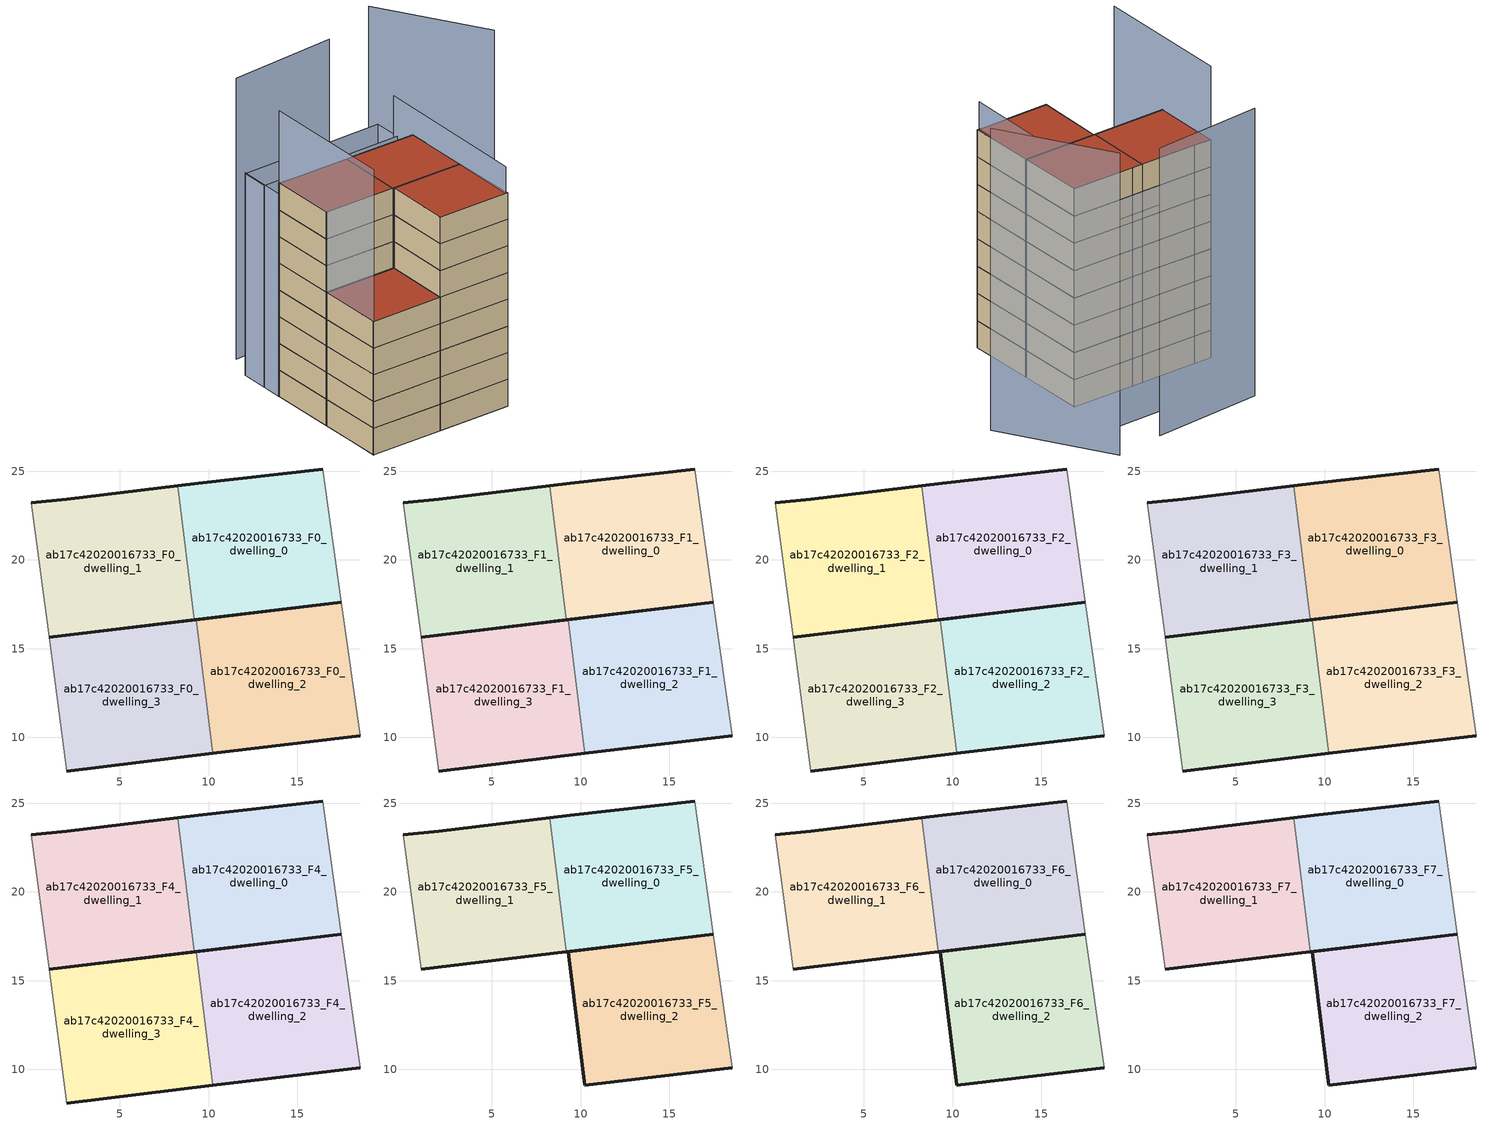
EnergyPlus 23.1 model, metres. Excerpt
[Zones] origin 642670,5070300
ab17c42020016733_F0_dwelling_0
 floor ground (EU_floor_Construction): 17.48,17.62 16.43,25.12 9.43,24.32 8.27,24.18 9.18,16.62 z0
 wall outside (EU_wall_Construction): 8.27,24.18 9.43,24.32 16.43,25.12 / 17.48,17.62 9.18,16.62 z0:3
 wall to ab17c42020016733_F0_dwelling_1 (EU_wall_Construction): 9.18,16.62 8.27,24.18 z0:3
 wall adiabatic (EU_wall_Construction): 16.43,25.12 17.48,17.62 z0:3
ab17c42020016733_F0_dwelling_1
 floor ground (EU_floor_Construction): 9.18,16.62 8.27,24.18 2.02,23.42 0.02,23.22 1.02,15.63 z0
 wall outside (EU_wall_Construction): 9.18,16.62 1.02,15.63 / 0.02,23.22 2.02,23.42 8.27,24.18 z0:3
 wall adiabatic (EU_wall_Construction): 1.02,15.63 0.02,23.22 z0:3
ab17c42020016733_F0_dwelling_2
 floor ground (EU_floor_Construction): 18.53,10.11 17.48,17.62 9.31,16.63 10.22,9.1 z0
 wall outside (EU_wall_Construction): 18.53,10.11 10.22,9.1 / 9.31,16.63 17.48,17.62 z0:3
 wall adiabatic (EU_wall_Construction): 17.48,17.62 18.53,10.11 z0:3
 wall to ab17c42020016733_F0_dwelling_3 (EU_wall_Construction): 10.22,9.1 9.31,16.63 z0:3
ab17c42020016733_F0_dwelling_3
 floor ground (EU_floor_Construction): 10.22,9.1 9.31,16.63 1.02,15.63 2.02,8.11 z0
 wall outside (EU_wall_Construction): 10.22,9.1 2.02,8.11 / 1.02,15.63 9.31,16.63 z0:3
 wall adiabatic (EU_wall_Construction): 2.02,8.11 1.02,15.63 z0:3
ab17c42020016733_F1_dwelling_0
 floor to ab17c42020016733_F0_dwelling_0 (EU_floor_Construction): 17.48,17.62 16.43,25.12 9.43,24.32 8.27,24.18 9.18,16.62 z3
 wall outside (EU_wall_Construction): 8.27,24.18 9.43,24.32 16.43,25.12 / 17.48,17.62 9.18,16.62 z3:6
 wall to ab17c42020016733_F1_dwelling_1 (EU_wall_Construction): 9.18,16.62 8.27,24.18 z3:6
 wall adiabatic (EU_wall_Construction): 16.43,25.12 17.48,17.62 z3:6
ab17c42020016733_F1_dwelling_1
 floor to ab17c42020016733_F0_dwelling_1 (EU_floor_Construction): 9.18,16.62 8.27,24.18 2.02,23.42 0.02,23.22 1.02,15.63 z3
 wall outside (EU_wall_Construction): 9.18,16.62 1.02,15.63 / 0.02,23.22 2.02,23.42 8.27,24.18 z3:6
 wall adiabatic (EU_wall_Construction): 1.02,15.63 0.02,23.22 z3:6
ab17c42020016733_F1_dwelling_2
 floor to ab17c42020016733_F0_dwelling_2 (EU_floor_Construction): 18.53,10.11 17.48,17.62 9.31,16.63 10.22,9.1 z3
 wall outside (EU_wall_Construction): 18.53,10.11 10.22,9.1 / 9.31,16.63 17.48,17.62 z3:6
 wall adiabatic (EU_wall_Construction): 17.48,17.62 18.53,10.11 z3:6
 wall to ab17c42020016733_F1_dwelling_3 (EU_wall_Construction): 10.22,9.1 9.31,16.63 z3:6
ab17c42020016733_F1_dwelling_3
 floor to ab17c42020016733_F0_dwelling_3 (EU_floor_Construction): 10.22,9.1 9.31,16.63 1.02,15.63 2.02,8.11 z3
 wall outside (EU_wall_Construction): 10.22,9.1 2.02,8.11 / 1.02,15.63 9.31,16.63 z3:6
 wall adiabatic (EU_wall_Construction): 2.02,8.11 1.02,15.63 z3:6
ab17c42020016733_F2_dwelling_0
 floor to ab17c42020016733_F1_dwelling_0 (EU_floor_Construction): 17.48,17.62 16.43,25.12 9.43,24.32 8.27,24.18 9.18,16.62 z6
 wall outside (EU_wall_Construction): 8.27,24.18 9.43,24.32 16.43,25.12 / 17.48,17.62 9.18,16.62 z6:9
 wall to ab17c42020016733_F2_dwelling_1 (EU_wall_Construction): 9.18,16.62 8.27,24.18 z6:9
 wall adiabatic (EU_wall_Construction): 16.43,25.12 17.48,17.62 z6:9
ab17c42020016733_F2_dwelling_1
 floor to ab17c42020016733_F1_dwelling_1 (EU_floor_Construction): 9.18,16.62 8.27,24.18 2.02,23.42 0.02,23.22 1.02,15.63 z6
 wall outside (EU_wall_Construction): 9.18,16.62 1.02,15.63 / 0.02,23.22 2.02,23.42 8.27,24.18 z6:9
 wall adiabatic (EU_wall_Construction): 1.02,15.63 0.02,23.22 z6:9
ab17c42020016733_F2_dwelling_2
 floor to ab17c42020016733_F1_dwelling_2 (EU_floor_Construction): 18.53,10.11 17.48,17.62 9.31,16.63 10.22,9.1 z6
 wall outside (EU_wall_Construction): 18.53,10.11 10.22,9.1 / 9.31,16.63 17.48,17.62 z6:9
 wall adiabatic (EU_wall_Construction): 17.48,17.62 18.53,10.11 z6:9
 wall to ab17c42020016733_F2_dwelling_3 (EU_wall_Construction): 10.22,9.1 9.31,16.63 z6:9
ab17c42020016733_F2_dwelling_3
 floor to ab17c42020016733_F1_dwelling_3 (EU_floor_Construction): 10.22,9.1 9.31,16.63 1.02,15.63 2.02,8.11 z6
 wall outside (EU_wall_Construction): 10.22,9.1 2.02,8.11 / 1.02,15.63 9.31,16.63 z6:9
 wall adiabatic (EU_wall_Construction): 2.02,8.11 1.02,15.63 z6:9
ab17c42020016733_F3_dwelling_0
 floor to ab17c42020016733_F2_dwelling_0 (EU_floor_Construction): 17.48,17.62 16.43,25.12 9.43,24.32 8.27,24.18 9.18,16.62 z9
 wall outside (EU_wall_Construction): 8.27,24.18 9.43,24.32 16.43,25.12 / 17.48,17.62 9.18,16.62 z9:12
 wall to ab17c42020016733_F3_dwelling_1 (EU_wall_Construction): 9.18,16.62 8.27,24.18 z9:12
 wall adiabatic (EU_wall_Construction): 16.43,25.12 17.48,17.62 z9:12
ab17c42020016733_F3_dwelling_1
 floor to ab17c42020016733_F2_dwelling_1 (EU_floor_Construction): 9.18,16.62 8.27,24.18 2.02,23.42 0.02,23.22 1.02,15.63 z9
 wall outside (EU_wall_Construction): 9.18,16.62 1.02,15.63 / 0.02,23.22 2.02,23.42 8.27,24.18 z9:12
 wall adiabatic (EU_wall_Construction): 1.02,15.63 0.02,23.22 z9:12
ab17c42020016733_F3_dwelling_2
 floor to ab17c42020016733_F2_dwelling_2 (EU_floor_Construction): 18.53,10.11 17.48,17.62 9.31,16.63 10.22,9.1 z9
 wall outside (EU_wall_Construction): 18.53,10.11 10.22,9.1 / 9.31,16.63 17.48,17.62 z9:12
 wall adiabatic (EU_wall_Construction): 17.48,17.62 18.53,10.11 z9:12
 wall to ab17c42020016733_F3_dwelling_3 (EU_wall_Construction): 10.22,9.1 9.31,16.63 z9:12
ab17c42020016733_F3_dwelling_3
 floor to ab17c42020016733_F2_dwelling_3 (EU_floor_Construction): 10.22,9.1 9.31,16.63 1.02,15.63 2.02,8.11 z9
 wall outside (EU_wall_Construction): 10.22,9.1 2.02,8.11 / 1.02,15.63 9.31,16.63 z9:12
 wall adiabatic (EU_wall_Construction): 2.02,8.11 1.02,15.63 z9:12
ab17c42020016733_F4_dwelling_0
 floor to ab17c42020016733_F3_dwelling_0 (EU_floor_Construction): 17.48,17.62 16.43,25.12 9.43,24.32 8.27,24.18 9.18,16.62 z12
 wall outside (EU_wall_Construction): 8.27,24.18 9.43,24.32 16.43,25.12 / 17.48,17.62 9.18,16.62 z12:15
 wall to ab17c42020016733_F4_dwelling_1 (EU_wall_Construction): 9.18,16.62 8.27,24.18 z12:15
 wall adiabatic (EU_wall_Construction): 16.43,25.12 17.48,17.62 z12:15
ab17c42020016733_F4_dwelling_1
 floor to ab17c42020016733_F3_dwelling_1 (EU_floor_Construction): 9.18,16.62 8.27,24.18 2.02,23.42 0.02,23.22 1.02,15.63 z12
 wall outside (EU_wall_Construction): 9.18,16.62 1.02,15.63 / 0.02,23.22 2.02,23.42 8.27,24.18 z12:15
 wall adiabatic (EU_wall_Construction): 1.02,15.63 0.02,23.22 z12:15
ab17c42020016733_F4_dwelling_2
 floor to ab17c42020016733_F3_dwelling_2 (EU_floor_Construction): 18.53,10.11 17.48,17.62 9.31,16.63 10.22,9.1 z12
 wall outside (EU_wall_Construction): 18.53,10.11 10.22,9.1 / 9.31,16.63 17.48,17.62 z12:15
 wall adiabatic (EU_wall_Construction): 17.48,17.62 18.53,10.11 z12:15
 wall to ab17c42020016733_F4_dwelling_3 (EU_wall_Construction): 10.22,9.1 9.31,16.63 z12:15
ab17c42020016733_F4_dwelling_3
 floor to ab17c42020016733_F3_dwelling_3 (EU_floor_Construction): 10.22,9.1 9.31,16.63 1.02,15.63 2.02,8.11 z12
 wall outside (EU_wall_Construction): 10.22,9.1 2.02,8.11 / 1.02,15.63 9.31,16.63 z12:15
 wall adiabatic (EU_wall_Construction): 2.02,8.11 1.02,15.63 z12:15
 roof outside (EU_roof_Construction): 9.31,16.63 10.22,9.1 2.02,8.11 1.02,15.63 z15
ab17c42020016733_F5_dwelling_0
 floor to ab17c42020016733_F4_dwelling_0 (EU_floor_Construction): 17.48,17.62 16.43,25.12 9.43,24.32 8.27,24.18 9.18,16.62 z15
 wall outside (EU_wall_Construction): 8.27,24.18 9.43,24.32 16.43,25.12 / 17.48,17.62 9.18,16.62 z15:18
 wall to ab17c42020016733_F5_dwelling_1 (EU_wall_Construction): 9.18,16.62 8.27,24.18 z15:18
 wall adiabatic (EU_wall_Construction): 16.43,25.12 17.48,17.62 z15:18
ab17c42020016733_F5_dwelling_1
 floor to ab17c42020016733_F4_dwelling_1 (EU_floor_Construction): 9.18,16.62 8.27,24.18 2.02,23.42 0.02,23.22 1.02,15.63 z15
 wall outside (EU_wall_Construction): 9.18,16.62 1.02,15.63 / 0.02,23.22 2.02,23.42 8.27,24.18 z15:18
 wall adiabatic (EU_wall_Construction): 1.02,15.63 0.02,23.22 z15:18
ab17c42020016733_F5_dwelling_2
 floor to ab17c42020016733_F4_dwelling_2 (EU_floor_Construction): 18.53,10.11 17.48,17.62 9.31,16.63 10.22,9.1 z15
 wall outside (EU_wall_Construction): 18.53,10.11 10.22,9.1 9.31,16.63 17.48,17.62 z15:18
 wall adiabatic (EU_wall_Construction): 17.48,17.62 18.53,10.11 z15:18
ab17c42020016733_F6_dwelling_0
 floor to ab17c42020016733_F5_dwelling_0 (EU_floor_Construction): 17.48,17.62 16.43,25.12 9.43,24.32 8.27,24.18 9.18,16.62 z18
 wall outside (EU_wall_Construction): 8.27,24.18 9.43,24.32 16.43,25.12 / 17.48,17.62 9.18,16.62 z18:21
 wall to ab17c42020016733_F6_dwelling_1 (EU_wall_Construction): 9.18,16.62 8.27,24.18 z18:21
 wall adiabatic (EU_wall_Construction): 16.43,25.12 17.48,17.62 z18:21
ab17c42020016733_F6_dwelling_1
 floor to ab17c42020016733_F5_dwelling_1 (EU_floor_Construction): 9.18,16.62 8.27,24.18 2.02,23.42 0.02,23.22 1.02,15.63 z18
 wall outside (EU_wall_Construction): 9.18,16.62 1.02,15.63 / 0.02,23.22 2.02,23.42 8.27,24.18 z18:21
 wall adiabatic (EU_wall_Construction): 1.02,15.63 0.02,23.22 z18:21
ab17c42020016733_F6_dwelling_2
 floor to ab17c42020016733_F5_dwelling_2 (EU_floor_Construction): 18.53,10.11 17.48,17.62 9.31,16.63 10.22,9.1 z18
 wall outside (EU_wall_Construction): 18.53,10.11 10.22,9.1 9.31,16.63 17.48,17.62 z18:21
 wall adiabatic (EU_wall_Construction): 17.48,17.62 18.53,10.11 z18:21
ab17c42020016733_F7_dwelling_0
 floor to ab17c42020016733_F6_dwelling_0 (EU_floor_Construction): 17.48,17.62 16.43,25.12 9.43,24.32 8.27,24.18 9.18,16.62 z21
 wall outside (EU_wall_Construction): 8.27,24.18 9.43,24.32 16.43,25.12 / 17.48,17.62 9.18,16.62 z21:24
 wall to ab17c42020016733_F7_dwelling_1 (EU_wall_Construction): 9.18,16.62 8.27,24.18 z21:24
 wall adiabatic (EU_wall_Construction): 16.43,25.12 17.48,17.62 z21:24
 roof outside (EU_roof_Construction): 16.43,25.12 17.48,17.62 9.18,16.62 8.27,24.18 9.43,24.32 z24
ab17c42020016733_F7_dwelling_1
 floor to ab17c42020016733_F6_dwelling_1 (EU_floor_Construction): 9.18,16.62 8.27,24.18 2.02,23.42 0.02,23.22 1.02,15.63 z21
 wall outside (EU_wall_Construction): 9.18,16.62 1.02,15.63 / 0.02,23.22 2.02,23.42 8.27,24.18 z21:24
 wall adiabatic (EU_wall_Construction): 1.02,15.63 0.02,23.22 z21:24
 roof outside (EU_roof_Construction): 8.27,24.18 9.18,16.62 1.02,15.63 0.02,23.22 2.02,23.42 z24
ab17c42020016733_F7_dwelling_2
 floor to ab17c42020016733_F6_dwelling_2 (EU_floor_Construction): 18.53,10.11 17.48,17.62 9.31,16.63 10.22,9.1 z21
 wall outside (EU_wall_Construction): 18.53,10.11 10.22,9.1 9.31,16.63 17.48,17.62 z21:24
 wall adiabatic (EU_wall_Construction): 17.48,17.62 18.53,10.11 z21:24
 roof outside (EU_roof_Construction): 17.48,17.62 18.53,10.11 10.22,9.1 9.31,16.63 z24
shading: 0.1,23.26 2.02,8.11 z0:32.1; -0.66,28.63 0.01,23.14 z0:22.8; -0.28,25.52 -0.68,28.63 / -0.68,28.63 15.74,30.74 / 15.74,30.74 16.14,27.64 / 16.14,27.64 -0.28,25.52 z0:22.7; 12.18,34.21 0.22,31.92 z0:31.6; 18.27,10.08 16.05,28.23 z0:27; 25.74,25.08 17.52,35.63 z0:33.2
[Building]
EU S2 Campaign: North Axis=0; Terrain=City; Solar Distribution=FullExterior
[Site:Location]
Lyon-Bron: Latitude=45.75; Longitude=5; Time Zone=1; Elevation=198
[SizingPeriod:WeatherFileDays]
AnnualSizingPeriod: Begin Month=1; Begin Day of Month=1; End Month=12; End Day of Month=31; Day of Week for Start Day=Monday; Use Weather File Daylight Saving Period=No; Use Weather File Rain and Snow Indicators=No
[MATERIAL]
EU_InternalMass_Material: Roughness=MediumRough; Thickness=0.1; Conductivity=1; Density=1800; Specific Heat=900; Thermal Absorptance=0.9; Solar Absorptance=0.7; Visible Absorptance=0.7
[MATERIAL:NOMASS] Roughness=MediumRough; Thermal Absorptance=0.9; Solar Absorptance=0.7; Visible Absorptance=0.7
Name | Thermal Resistance
EU_wall_NoMass | 0.776494
EU_roof_NoMass | 0.486893
EU_floor_NoMass | 0.421597
[CONSTRUCTION]
EU_wall_Construction: EU_wall_NoMass
EU_roof_Construction: EU_roof_NoMass
EU_floor_Construction: EU_floor_NoMass
EU_InternalMass_Construction: EU_InternalMass_Material
[ZONE] Type=1; Multiplier=1; Ceiling Height=autocalculate; Floor Area=autocalculate; Part of Total Floor Area=Yes
Name | Volume
ab17c42020016733_F0_dwelling_0; ab17c42020016733_F1_dwelling_0; ab17c42020016733_F2_dwelling_0; ab17c42020016733_F3_dwelling_0; ab17c42020016733_F4_dwelling_0; ab17c42020016733_F5_dwelling_0; ab17c42020016733_F6_dwelling_0; ab17c42020016733_F7_dwelling_0 | 188.906
ab17c42020016733_F0_dwelling_1; ab17c42020016733_F1_dwelling_1; ab17c42020016733_F2_dwelling_1; ab17c42020016733_F3_dwelling_1; ab17c42020016733_F4_dwelling_1; ab17c42020016733_F5_dwelling_1; ab17c42020016733_F6_dwelling_1; ab17c42020016733_F7_dwelling_1 | 188.892
ab17c42020016733_F0_dwelling_2; ab17c42020016733_F1_dwelling_2; ab17c42020016733_F2_dwelling_2; ab17c42020016733_F3_dwelling_2; ab17c42020016733_F4_dwelling_2; ab17c42020016733_F5_dwelling_2; ab17c42020016733_F6_dwelling_2; ab17c42020016733_F7_dwelling_2 | 188.881
ab17c42020016733_F0_dwelling_3; ab17c42020016733_F1_dwelling_3; ab17c42020016733_F2_dwelling_3; ab17c42020016733_F3_dwelling_3; ab17c42020016733_F4_dwelling_3 | 188.898
[INTERNALMASS] Construction=EU_InternalMass_Construction
Name | Zone or ZoneList | Surface Area
ab17c42020016733_F0_dwelling_0_EU_InternalMass | ab17c42020016733_F0_dwelling_0 | 62.9683
ab17c42020016733_F0_dwelling_1_EU_InternalMass | ab17c42020016733_F0_dwelling_1 | 62.9643
ab17c42020016733_F0_dwelling_2_EU_InternalMass | ab17c42020016733_F0_dwelling_2 | 62.9605
ab17c42020016733_F0_dwelling_3_EU_InternalMass | ab17c42020016733_F0_dwelling_3 | 62.9662
ab17c42020016733_F1_dwelling_0_EU_InternalMass | ab17c42020016733_F1_dwelling_0 | 62.9683
ab17c42020016733_F1_dwelling_1_EU_InternalMass | ab17c42020016733_F1_dwelling_1 | 62.9643
ab17c42020016733_F1_dwelling_2_EU_InternalMass | ab17c42020016733_F1_dwelling_2 | 62.9605
ab17c42020016733_F1_dwelling_3_EU_InternalMass | ab17c42020016733_F1_dwelling_3 | 62.9662
ab17c42020016733_F2_dwelling_0_EU_InternalMass | ab17c42020016733_F2_dwelling_0 | 62.9683
ab17c42020016733_F2_dwelling_1_EU_InternalMass | ab17c42020016733_F2_dwelling_1 | 62.9643
ab17c42020016733_F2_dwelling_2_EU_InternalMass | ab17c42020016733_F2_dwelling_2 | 62.9605
ab17c42020016733_F2_dwelling_3_EU_InternalMass | ab17c42020016733_F2_dwelling_3 | 62.9662
ab17c42020016733_F3_dwelling_0_EU_InternalMass | ab17c42020016733_F3_dwelling_0 | 62.9683
ab17c42020016733_F3_dwelling_1_EU_InternalMass | ab17c42020016733_F3_dwelling_1 | 62.9643
ab17c42020016733_F3_dwelling_2_EU_InternalMass | ab17c42020016733_F3_dwelling_2 | 62.9605
ab17c42020016733_F3_dwelling_3_EU_InternalMass | ab17c42020016733_F3_dwelling_3 | 62.9662
ab17c42020016733_F4_dwelling_0_EU_InternalMass | ab17c42020016733_F4_dwelling_0 | 62.9683
ab17c42020016733_F4_dwelling_1_EU_InternalMass | ab17c42020016733_F4_dwelling_1 | 62.9643
ab17c42020016733_F4_dwelling_2_EU_InternalMass | ab17c42020016733_F4_dwelling_2 | 62.9605
ab17c42020016733_F4_dwelling_3_EU_InternalMass | ab17c42020016733_F4_dwelling_3 | 62.9662
ab17c42020016733_F5_dwelling_0_EU_InternalMass | ab17c42020016733_F5_dwelling_0 | 125.926
ab17c42020016733_F5_dwelling_1_EU_InternalMass | ab17c42020016733_F5_dwelling_1 | 62.973
ab17c42020016733_F5_dwelling_2_EU_InternalMass | ab17c42020016733_F5_dwelling_2 | 62.9633
ab17c42020016733_F6_dwelling_0_EU_InternalMass | ab17c42020016733_F6_dwelling_0 | 125.926
ab17c42020016733_F6_dwelling_1_EU_InternalMass | ab17c42020016733_F6_dwelling_1 | 62.973
ab17c42020016733_F6_dwelling_2_EU_InternalMass | ab17c42020016733_F6_dwelling_2 | 62.9633
ab17c42020016733_F7_dwelling_0_EU_InternalMass | ab17c42020016733_F7_dwelling_0 | 125.926
ab17c42020016733_F7_dwelling_1_EU_InternalMass | ab17c42020016733_F7_dwelling_1 | 62.973
ab17c42020016733_F7_dwelling_2_EU_InternalMass | ab17c42020016733_F7_dwelling_2 | 62.9633
[OTHEREQUIPMENT] Fuel Type=Electricity; Design Level Calculation Method=Watts/Area; Power per Zone Floor Area=1; Fraction Latent=0; Fraction Radiant=0; Fraction Lost=0; Carbon Dioxide Generation Rate=0; EndUse Subcategory=EU_Step8_InternalGains
Name | Zone or ZoneList or Space or SpaceList | Schedule
EU_Step8_InternalGain_ab17c42020016733_F0_dwelling_0_f000 | ab17c42020016733_F0_dwelling_0 | EU_Step8_GainSchedule_ab17c42020016733_F0_dwelling_0_f000
EU_Step8_InternalGain_ab17c42020016733_F0_dwelling_1_f000 | ab17c42020016733_F0_dwelling_1 | EU_Step8_GainSchedule_ab17c42020016733_F0_dwelling_1_f000
EU_Step8_InternalGain_ab17c42020016733_F0_dwelling_2_f000 | ab17c42020016733_F0_dwelling_2 | EU_Step8_GainSchedule_ab17c42020016733_F0_dwelling_2_f000
EU_Step8_InternalGain_ab17c42020016733_F0_dwelling_3_f000 | ab17c42020016733_F0_dwelling_3 | EU_Step8_GainSchedule_ab17c42020016733_F0_dwelling_3_f000
EU_Step8_InternalGain_ab17c42020016733_F1_dwelling_0_f000 | ab17c42020016733_F1_dwelling_0 | EU_Step8_GainSchedule_ab17c42020016733_F1_dwelling_0_f000
EU_Step8_InternalGain_ab17c42020016733_F1_dwelling_1_f000 | ab17c42020016733_F1_dwelling_1 | EU_Step8_GainSchedule_ab17c42020016733_F1_dwelling_1_f000
EU_Step8_InternalGain_ab17c42020016733_F1_dwelling_2_f000 | ab17c42020016733_F1_dwelling_2 | EU_Step8_GainSchedule_ab17c42020016733_F1_dwelling_2_f000
EU_Step8_InternalGain_ab17c42020016733_F1_dwelling_3_f000 | ab17c42020016733_F1_dwelling_3 | EU_Step8_GainSchedule_ab17c42020016733_F1_dwelling_3_f000
EU_Step8_InternalGain_ab17c42020016733_F2_dwelling_0_f000 | ab17c42020016733_F2_dwelling_0 | EU_Step8_GainSchedule_ab17c42020016733_F2_dwelling_0_f000
EU_Step8_InternalGain_ab17c42020016733_F2_dwelling_1_f000 | ab17c42020016733_F2_dwelling_1 | EU_Step8_GainSchedule_ab17c42020016733_F2_dwelling_1_f000
EU_Step8_InternalGain_ab17c42020016733_F2_dwelling_2_f000 | ab17c42020016733_F2_dwelling_2 | EU_Step8_GainSchedule_ab17c42020016733_F2_dwelling_2_f000
EU_Step8_InternalGain_ab17c42020016733_F2_dwelling_3_f000 | ab17c42020016733_F2_dwelling_3 | EU_Step8_GainSchedule_ab17c42020016733_F2_dwelling_3_f000
EU_Step8_InternalGain_ab17c42020016733_F3_dwelling_0_f000 | ab17c42020016733_F3_dwelling_0 | EU_Step8_GainSchedule_ab17c42020016733_F3_dwelling_0_f000
EU_Step8_InternalGain_ab17c42020016733_F3_dwelling_1_f000 | ab17c42020016733_F3_dwelling_1 | EU_Step8_GainSchedule_ab17c42020016733_F3_dwelling_1_f000
EU_Step8_InternalGain_ab17c42020016733_F3_dwelling_2_f000 | ab17c42020016733_F3_dwelling_2 | EU_Step8_GainSchedule_ab17c42020016733_F3_dwelling_2_f000
EU_Step8_InternalGain_ab17c42020016733_F3_dwelling_3_f000 | ab17c42020016733_F3_dwelling_3 | EU_Step8_GainSchedule_ab17c42020016733_F3_dwelling_3_f000
EU_Step8_InternalGain_ab17c42020016733_F4_dwelling_0_f000 | ab17c42020016733_F4_dwelling_0 | EU_Step8_GainSchedule_ab17c42020016733_F4_dwelling_0_f000
EU_Step8_InternalGain_ab17c42020016733_F4_dwelling_1_f000 | ab17c42020016733_F4_dwelling_1 | EU_Step8_GainSchedule_ab17c42020016733_F4_dwelling_1_f000
EU_Step8_InternalGain_ab17c42020016733_F4_dwelling_2_f000 | ab17c42020016733_F4_dwelling_2 | EU_Step8_GainSchedule_ab17c42020016733_F4_dwelling_2_f000
EU_Step8_InternalGain_ab17c42020016733_F4_dwelling_3_f000 | ab17c42020016733_F4_dwelling_3 | EU_Step8_GainSchedule_ab17c42020016733_F4_dwelling_3_f000
EU_Step8_InternalGain_ab17c42020016733_F5_dwelling_0_f000 | ab17c42020016733_F5_dwelling_0 | EU_Step8_GainSchedule_ab17c42020016733_F5_dwelling_0_f000
EU_Step8_InternalGain_ab17c42020016733_F5_dwelling_1_f000 | ab17c42020016733_F5_dwelling_1 | EU_Step8_GainSchedule_ab17c42020016733_F5_dwelling_1_f000
EU_Step8_InternalGain_ab17c42020016733_F5_dwelling_2_f000 | ab17c42020016733_F5_dwelling_2 | EU_Step8_GainSchedule_ab17c42020016733_F5_dwelling_2_f000
EU_Step8_InternalGain_ab17c42020016733_F6_dwelling_0_f000 | ab17c42020016733_F6_dwelling_0 | EU_Step8_GainSchedule_ab17c42020016733_F6_dwelling_0_f000
EU_Step8_InternalGain_ab17c42020016733_F6_dwelling_1_f000 | ab17c42020016733_F6_dwelling_1 | EU_Step8_GainSchedule_ab17c42020016733_F6_dwelling_1_f000
EU_Step8_InternalGain_ab17c42020016733_F6_dwelling_2_f000 | ab17c42020016733_F6_dwelling_2 | EU_Step8_GainSchedule_ab17c42020016733_F6_dwelling_2_f000
EU_Step8_InternalGain_ab17c42020016733_F7_dwelling_0_f000 | ab17c42020016733_F7_dwelling_0 | EU_Step8_GainSchedule_ab17c42020016733_F7_dwelling_0_f000
EU_Step8_InternalGain_ab17c42020016733_F7_dwelling_1_f000 | ab17c42020016733_F7_dwelling_1 | EU_Step8_GainSchedule_ab17c42020016733_F7_dwelling_1_f000
EU_Step8_InternalGain_ab17c42020016733_F7_dwelling_2_f000 | ab17c42020016733_F7_dwelling_2 | EU_Step8_GainSchedule_ab17c42020016733_F7_dwelling_2_f000
[ZONEVENTILATION:DESIGNFLOWRATE] Schedule=EU_AlwaysOn; Design Flow Rate Calculation Method=AirChanges/Hour; Air Changes per Hour=0.693814; Ventilation Type=Natural; Fan Pressure Rise=0; Fan Total Efficiency=1; Constant Term Coefficient=1; Temperature Term Coefficient=0; Velocity Term Coefficient=0; Velocity Squared Term Coefficient=0; Minimum Indoor Temperature=-100; Maximum Indoor Temperature=100; Delta Temperature=-100; Minimum Outdoor Temperature=-100; Maximum Outdoor Temperature=100; Maximum Wind Speed=40
Name | Zone or ZoneList or Space or SpaceList
EU_ConstantAir_ab17c42020016733_F0_dwelling_0 | ab17c42020016733_F0_dwelling_0
EU_ConstantAir_ab17c42020016733_F0_dwelling_1 | ab17c42020016733_F0_dwelling_1
EU_ConstantAir_ab17c42020016733_F0_dwelling_2 | ab17c42020016733_F0_dwelling_2
EU_ConstantAir_ab17c42020016733_F0_dwelling_3 | ab17c42020016733_F0_dwelling_3
EU_ConstantAir_ab17c42020016733_F1_dwelling_0 | ab17c42020016733_F1_dwelling_0
EU_ConstantAir_ab17c42020016733_F1_dwelling_1 | ab17c42020016733_F1_dwelling_1
EU_ConstantAir_ab17c42020016733_F1_dwelling_2 | ab17c42020016733_F1_dwelling_2
EU_ConstantAir_ab17c42020016733_F1_dwelling_3 | ab17c42020016733_F1_dwelling_3
EU_ConstantAir_ab17c42020016733_F2_dwelling_0 | ab17c42020016733_F2_dwelling_0
EU_ConstantAir_ab17c42020016733_F2_dwelling_1 | ab17c42020016733_F2_dwelling_1
EU_ConstantAir_ab17c42020016733_F2_dwelling_2 | ab17c42020016733_F2_dwelling_2
EU_ConstantAir_ab17c42020016733_F2_dwelling_3 | ab17c42020016733_F2_dwelling_3
EU_ConstantAir_ab17c42020016733_F3_dwelling_0 | ab17c42020016733_F3_dwelling_0
EU_ConstantAir_ab17c42020016733_F3_dwelling_1 | ab17c42020016733_F3_dwelling_1
EU_ConstantAir_ab17c42020016733_F3_dwelling_2 | ab17c42020016733_F3_dwelling_2
EU_ConstantAir_ab17c42020016733_F3_dwelling_3 | ab17c42020016733_F3_dwelling_3
EU_ConstantAir_ab17c42020016733_F4_dwelling_0 | ab17c42020016733_F4_dwelling_0
EU_ConstantAir_ab17c42020016733_F4_dwelling_1 | ab17c42020016733_F4_dwelling_1
EU_ConstantAir_ab17c42020016733_F4_dwelling_2 | ab17c42020016733_F4_dwelling_2
EU_ConstantAir_ab17c42020016733_F4_dwelling_3 | ab17c42020016733_F4_dwelling_3
EU_ConstantAir_ab17c42020016733_F5_dwelling_0 | ab17c42020016733_F5_dwelling_0
EU_ConstantAir_ab17c42020016733_F5_dwelling_1 | ab17c42020016733_F5_dwelling_1
EU_ConstantAir_ab17c42020016733_F5_dwelling_2 | ab17c42020016733_F5_dwelling_2
EU_ConstantAir_ab17c42020016733_F6_dwelling_0 | ab17c42020016733_F6_dwelling_0
EU_ConstantAir_ab17c42020016733_F6_dwelling_1 | ab17c42020016733_F6_dwelling_1
EU_ConstantAir_ab17c42020016733_F6_dwelling_2 | ab17c42020016733_F6_dwelling_2
EU_ConstantAir_ab17c42020016733_F7_dwelling_0 | ab17c42020016733_F7_dwelling_0
EU_ConstantAir_ab17c42020016733_F7_dwelling_1 | ab17c42020016733_F7_dwelling_1
EU_ConstantAir_ab17c42020016733_F7_dwelling_2 | ab17c42020016733_F7_dwelling_2
[HVACTEMPLATE:THERMOSTAT] Constant Heating Setpoint=20; Constant Cooling Setpoint=50
EU_HeatOnly_ab17c42020016733_F0_dwelling_0; EU_HeatOnly_ab17c42020016733_F0_dwelling_1; EU_HeatOnly_ab17c42020016733_F0_dwelling_2; EU_HeatOnly_ab17c42020016733_F0_dwelling_3; EU_HeatOnly_ab17c42020016733_F1_dwelling_0; EU_HeatOnly_ab17c42020016733_F1_dwelling_1; EU_HeatOnly_ab17c42020016733_F1_dwelling_2; EU_HeatOnly_ab17c42020016733_F1_dwelling_3; EU_HeatOnly_ab17c42020016733_F2_dwelling_0; EU_HeatOnly_ab17c42020016733_F2_dwelling_1; EU_HeatOnly_ab17c42020016733_F2_dwelling_2; EU_HeatOnly_ab17c42020016733_F2_dwelling_3; EU_HeatOnly_ab17c42020016733_F3_dwelling_0; EU_HeatOnly_ab17c42020016733_F3_dwelling_1; EU_HeatOnly_ab17c42020016733_F3_dwelling_2; EU_HeatOnly_ab17c42020016733_F3_dwelling_3; EU_HeatOnly_ab17c42020016733_F4_dwelling_0; EU_HeatOnly_ab17c42020016733_F4_dwelling_1; EU_HeatOnly_ab17c42020016733_F4_dwelling_2; EU_HeatOnly_ab17c42020016733_F4_dwelling_3; EU_HeatOnly_ab17c42020016733_F5_dwelling_0; EU_HeatOnly_ab17c42020016733_F5_dwelling_1; EU_HeatOnly_ab17c42020016733_F5_dwelling_2; EU_HeatOnly_ab17c42020016733_F6_dwelling_0; EU_HeatOnly_ab17c42020016733_F6_dwelling_1; EU_HeatOnly_ab17c42020016733_F6_dwelling_2; EU_HeatOnly_ab17c42020016733_F7_dwelling_0; EU_HeatOnly_ab17c42020016733_F7_dwelling_1; EU_HeatOnly_ab17c42020016733_F7_dwelling_2
[HVACTEMPLATE:ZONE:IDEALLOADSAIRSYSTEM] System Availability Schedule=EU_AlwaysOn; Maximum Heating Supply Air Temperature=50; Minimum Cooling Supply Air Temperature=13; Maximum Heating Supply Air Humidity Ratio=0.0156; Minimum Cooling Supply Air Humidity Ratio=0.0077; Heating Limit=NoLimit; Cooling Limit=NoLimit; Heating Availability Schedule=EU_AlwaysOn; Cooling Availability Schedule=EU_CoolingOff; Dehumidification Control Type=ConstantSensibleHeatRatio; Cooling Sensible Heat Ratio=0.7; Dehumidification Setpoint=60; Humidification Control Type=None; Humidification Setpoint=30; Outdoor Air Method=None; Outdoor Air Flow Rate per Person=0.00944; Outdoor Air Flow Rate per Zone Floor Area=0; Outdoor Air Flow Rate per Zone=0; Demand Controlled Ventilation Type=None; Outdoor Air Economizer Type=NoEconomizer; Heat Recovery Type=None; Sensible Heat Recovery Effectiveness=0.7; Latent Heat Recovery Effectiveness=0.65
Name | Template Thermostat
ab17c42020016733_F0_dwelling_0 | EU_HeatOnly_ab17c42020016733_F0_dwelling_0
ab17c42020016733_F0_dwelling_1 | EU_HeatOnly_ab17c42020016733_F0_dwelling_1
ab17c42020016733_F0_dwelling_2 | EU_HeatOnly_ab17c42020016733_F0_dwelling_2
ab17c42020016733_F0_dwelling_3 | EU_HeatOnly_ab17c42020016733_F0_dwelling_3
ab17c42020016733_F1_dwelling_0 | EU_HeatOnly_ab17c42020016733_F1_dwelling_0
ab17c42020016733_F1_dwelling_1 | EU_HeatOnly_ab17c42020016733_F1_dwelling_1
ab17c42020016733_F1_dwelling_2 | EU_HeatOnly_ab17c42020016733_F1_dwelling_2
ab17c42020016733_F1_dwelling_3 | EU_HeatOnly_ab17c42020016733_F1_dwelling_3
ab17c42020016733_F2_dwelling_0 | EU_HeatOnly_ab17c42020016733_F2_dwelling_0
ab17c42020016733_F2_dwelling_1 | EU_HeatOnly_ab17c42020016733_F2_dwelling_1
ab17c42020016733_F2_dwelling_2 | EU_HeatOnly_ab17c42020016733_F2_dwelling_2
ab17c42020016733_F2_dwelling_3 | EU_HeatOnly_ab17c42020016733_F2_dwelling_3
ab17c42020016733_F3_dwelling_0 | EU_HeatOnly_ab17c42020016733_F3_dwelling_0
ab17c42020016733_F3_dwelling_1 | EU_HeatOnly_ab17c42020016733_F3_dwelling_1
ab17c42020016733_F3_dwelling_2 | EU_HeatOnly_ab17c42020016733_F3_dwelling_2
ab17c42020016733_F3_dwelling_3 | EU_HeatOnly_ab17c42020016733_F3_dwelling_3
ab17c42020016733_F4_dwelling_0 | EU_HeatOnly_ab17c42020016733_F4_dwelling_0
ab17c42020016733_F4_dwelling_1 | EU_HeatOnly_ab17c42020016733_F4_dwelling_1
ab17c42020016733_F4_dwelling_2 | EU_HeatOnly_ab17c42020016733_F4_dwelling_2
ab17c42020016733_F4_dwelling_3 | EU_HeatOnly_ab17c42020016733_F4_dwelling_3
ab17c42020016733_F5_dwelling_0 | EU_HeatOnly_ab17c42020016733_F5_dwelling_0
ab17c42020016733_F5_dwelling_1 | EU_HeatOnly_ab17c42020016733_F5_dwelling_1
ab17c42020016733_F5_dwelling_2 | EU_HeatOnly_ab17c42020016733_F5_dwelling_2
ab17c42020016733_F6_dwelling_0 | EU_HeatOnly_ab17c42020016733_F6_dwelling_0
ab17c42020016733_F6_dwelling_1 | EU_HeatOnly_ab17c42020016733_F6_dwelling_1
ab17c42020016733_F6_dwelling_2 | EU_HeatOnly_ab17c42020016733_F6_dwelling_2
ab17c42020016733_F7_dwelling_0 | EU_HeatOnly_ab17c42020016733_F7_dwelling_0
ab17c42020016733_F7_dwelling_1 | EU_HeatOnly_ab17c42020016733_F7_dwelling_1
ab17c42020016733_F7_dwelling_2 | EU_HeatOnly_ab17c42020016733_F7_dwelling_2
[SIZING:ZONE] Zone Cooling Design Supply Air Temperature Input Method=SupplyAirTemperature; Zone Cooling Design Supply Air Temperature=13; Zone Heating Design Supply Air Temperature Input Method=SupplyAirTemperature; Zone Heating Design Supply Air Temperature=50; Zone Cooling Design Supply Air Humidity Ratio=0.008; Zone Heating Design Supply Air Humidity Ratio=0.008; Cooling Design Air Flow Method=DesignDay; Cooling Design Air Flow Rate=0; Cooling Minimum Air Flow per Zone Floor Area=0.000762; Cooling Minimum Air Flow=0; Cooling Minimum Air Flow Fraction=0.2; Heating Design Air Flow Method=DesignDay; Heating Design Air Flow Rate=0; Heating Maximum Air Flow per Zone Floor Area=0.002032; Heating Maximum Air Flow=0.141576; Heating Maximum Air Flow Fraction=0.3; Account for Dedicated Outdoor Air System=No; Dedicated Outdoor Air System Control Strategy=NeutralSupplyAir; Dedicated Outdoor Air Low Setpoint Temperature for Design=autosize; Dedicated Outdoor Air High Setpoint Temperature for Design=autosize; Zone Load Sizing Method=Sensible Load Only No Latent Load; Zone Latent Cooling Design Supply Air Humidity Ratio Input Method=HumidityRatioDifference; Zone Cooling Design Supply Air Humidity Ratio Difference=0.005; Zone Latent Heating Design Supply Air Humidity Ratio Input Method=HumidityRatioDifference; Zone Humidification Design Supply Air Humidity Ratio Difference=0.005
ab17c42020016733_F0_dwelling_0; ab17c42020016733_F0_dwelling_1; ab17c42020016733_F0_dwelling_2; ab17c42020016733_F0_dwelling_3; ab17c42020016733_F1_dwelling_0; ab17c42020016733_F1_dwelling_1; ab17c42020016733_F1_dwelling_2; ab17c42020016733_F1_dwelling_3; ab17c42020016733_F2_dwelling_0; ab17c42020016733_F2_dwelling_1; ab17c42020016733_F2_dwelling_2; ab17c42020016733_F2_dwelling_3; ab17c42020016733_F3_dwelling_0; ab17c42020016733_F3_dwelling_1; ab17c42020016733_F3_dwelling_2; ab17c42020016733_F3_dwelling_3; ab17c42020016733_F4_dwelling_0; ab17c42020016733_F4_dwelling_1; ab17c42020016733_F4_dwelling_2; ab17c42020016733_F4_dwelling_3; ab17c42020016733_F5_dwelling_0; ab17c42020016733_F5_dwelling_1; ab17c42020016733_F5_dwelling_2; ab17c42020016733_F6_dwelling_0; ab17c42020016733_F6_dwelling_1; ab17c42020016733_F6_dwelling_2; ab17c42020016733_F7_dwelling_0; ab17c42020016733_F7_dwelling_1; ab17c42020016733_F7_dwelling_2
[SCHEDULE:CONSTANT]
Name | Hourly Value
EU_AlwaysOn | 1
EU_CoolingOff | 0
[SCHEDULE:FILE] Column Number=1; Rows to Skip at Top=0; Number of Hours of Data=8760; Column Separator=Comma; Interpolate to Timestep=No; Minutes per Item=60; Adjust Schedule for Daylight Savings=Yes
Name | File
EU_Step8_GainSchedule_ab17c42020016733_F0_dwelling_0_f000 | ../../schedules/ab17c42020016733/ab17c42020016733_F0_dwelling_0_f000_gain.csv
EU_Step8_GainSchedule_ab17c42020016733_F0_dwelling_1_f000 | ../../schedules/ab17c42020016733/ab17c42020016733_F0_dwelling_1_f000_gain.csv
EU_Step8_GainSchedule_ab17c42020016733_F0_dwelling_2_f000 | ../../schedules/ab17c42020016733/ab17c42020016733_F0_dwelling_2_f000_gain.csv
EU_Step8_GainSchedule_ab17c42020016733_F0_dwelling_3_f000 | ../../schedules/ab17c42020016733/ab17c42020016733_F0_dwelling_3_f000_gain.csv
EU_Step8_GainSchedule_ab17c42020016733_F1_dwelling_0_f000 | ../../schedules/ab17c42020016733/ab17c42020016733_F1_dwelling_0_f000_gain.csv
EU_Step8_GainSchedule_ab17c42020016733_F1_dwelling_1_f000 | ../../schedules/ab17c42020016733/ab17c42020016733_F1_dwelling_1_f000_gain.csv
EU_Step8_GainSchedule_ab17c42020016733_F1_dwelling_2_f000 | ../../schedules/ab17c42020016733/ab17c42020016733_F1_dwelling_2_f000_gain.csv
EU_Step8_GainSchedule_ab17c42020016733_F1_dwelling_3_f000 | ../../schedules/ab17c42020016733/ab17c42020016733_F1_dwelling_3_f000_gain.csv
EU_Step8_GainSchedule_ab17c42020016733_F2_dwelling_0_f000 | ../../schedules/ab17c42020016733/ab17c42020016733_F2_dwelling_0_f000_gain.csv
EU_Step8_GainSchedule_ab17c42020016733_F2_dwelling_1_f000 | ../../schedules/ab17c42020016733/ab17c42020016733_F2_dwelling_1_f000_gain.csv
EU_Step8_GainSchedule_ab17c42020016733_F2_dwelling_2_f000 | ../../schedules/ab17c42020016733/ab17c42020016733_F2_dwelling_2_f000_gain.csv
EU_Step8_GainSchedule_ab17c42020016733_F2_dwelling_3_f000 | ../../schedules/ab17c42020016733/ab17c42020016733_F2_dwelling_3_f000_gain.csv
EU_Step8_GainSchedule_ab17c42020016733_F3_dwelling_0_f000 | ../../schedules/ab17c42020016733/ab17c42020016733_F3_dwelling_0_f000_gain.csv
EU_Step8_GainSchedule_ab17c42020016733_F3_dwelling_1_f000 | ../../schedules/ab17c42020016733/ab17c42020016733_F3_dwelling_1_f000_gain.csv
EU_Step8_GainSchedule_ab17c42020016733_F3_dwelling_2_f000 | ../../schedules/ab17c42020016733/ab17c42020016733_F3_dwelling_2_f000_gain.csv
EU_Step8_GainSchedule_ab17c42020016733_F3_dwelling_3_f000 | ../../schedules/ab17c42020016733/ab17c42020016733_F3_dwelling_3_f000_gain.csv
EU_Step8_GainSchedule_ab17c42020016733_F4_dwelling_0_f000 | ../../schedules/ab17c42020016733/ab17c42020016733_F4_dwelling_0_f000_gain.csv
EU_Step8_GainSchedule_ab17c42020016733_F4_dwelling_1_f000 | ../../schedules/ab17c42020016733/ab17c42020016733_F4_dwelling_1_f000_gain.csv
EU_Step8_GainSchedule_ab17c42020016733_F4_dwelling_2_f000 | ../../schedules/ab17c42020016733/ab17c42020016733_F4_dwelling_2_f000_gain.csv
EU_Step8_GainSchedule_ab17c42020016733_F4_dwelling_3_f000 | ../../schedules/ab17c42020016733/ab17c42020016733_F4_dwelling_3_f000_gain.csv
EU_Step8_GainSchedule_ab17c42020016733_F5_dwelling_0_f000 | ../../schedules/ab17c42020016733/ab17c42020016733_F5_dwelling_0_f000_gain.csv
EU_Step8_GainSchedule_ab17c42020016733_F5_dwelling_1_f000 | ../../schedules/ab17c42020016733/ab17c42020016733_F5_dwelling_1_f000_gain.csv
EU_Step8_GainSchedule_ab17c42020016733_F5_dwelling_2_f000 | ../../schedules/ab17c42020016733/ab17c42020016733_F5_dwelling_2_f000_gain.csv
EU_Step8_GainSchedule_ab17c42020016733_F6_dwelling_0_f000 | ../../schedules/ab17c42020016733/ab17c42020016733_F6_dwelling_0_f000_gain.csv
EU_Step8_GainSchedule_ab17c42020016733_F6_dwelling_1_f000 | ../../schedules/ab17c42020016733/ab17c42020016733_F6_dwelling_1_f000_gain.csv
EU_Step8_GainSchedule_ab17c42020016733_F6_dwelling_2_f000 | ../../schedules/ab17c42020016733/ab17c42020016733_F6_dwelling_2_f000_gain.csv
EU_Step8_GainSchedule_ab17c42020016733_F7_dwelling_0_f000 | ../../schedules/ab17c42020016733/ab17c42020016733_F7_dwelling_0_f000_gain.csv
EU_Step8_GainSchedule_ab17c42020016733_F7_dwelling_1_f000 | ../../schedules/ab17c42020016733/ab17c42020016733_F7_dwelling_1_f000_gain.csv
EU_Step8_GainSchedule_ab17c42020016733_F7_dwelling_2_f000 | ../../schedules/ab17c42020016733/ab17c42020016733_F7_dwelling_2_f000_gain.csv
